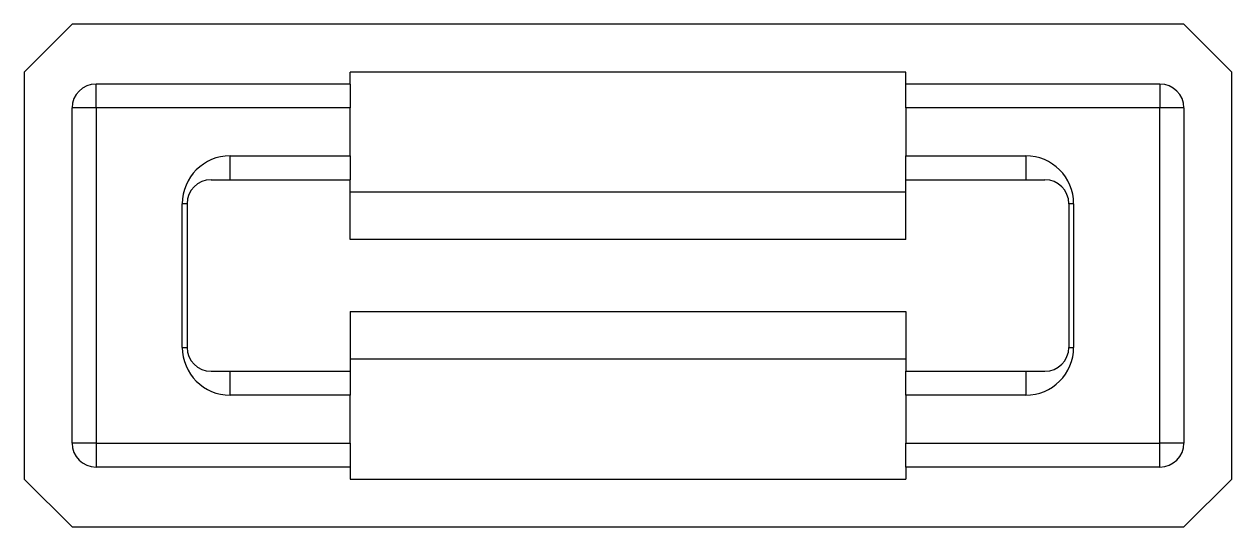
# Model space of a CAD drawing. Header units: millimetres. Extents: x 8.5 to 21.1, y 4.3 to 9.6.
import ezdxf

# ---------------------------------------------------------------- set-up
doc = ezdxf.new("R2010")
doc.units = ezdxf.units.MM

msp = doc.modelspace()

# ---------------------------------------------------------------- linework, layer by layer
at = {"color": 7, "linetype": 'Continuous', "lineweight": 25}
for p, q in [((9.023, 9.58), (8.523, 9.08)), ((20.623, 9.58), (9.023, 9.58)), ((21.123, 9.08), (20.623, 9.58)), ((8.523, 9.08), (8.523, 4.83)), ((17.723, 9.08), (11.923, 9.08)), ((11.923, 8.955), (11.923, 9.08)), ((17.723, 8.955), (17.723, 9.08)), ((21.123, 4.83), (21.123, 9.08)), ((11.923, 8.955), (9.273, 8.955)), ((9.273, 8.705), (9.273, 8.955)), ((11.923, 8.955), (11.923, 8.705)), ((20.373, 8.955), (17.723, 8.955)), ((17.723, 8.705), (17.723, 8.955)), ((20.373, 8.955), (20.373, 8.705)), ((9.023, 5.205), (9.023, 8.705)), ((9.273, 8.705), (9.023, 8.705)), ((11.923, 8.705), (9.273, 8.705)), ((9.273, 8.705), (9.273, 5.205)), ((11.923, 8.205), (11.923, 8.705)), ((20.373, 8.705), (17.723, 8.705)), ((17.723, 8.705), (17.723, 8.205)), ((20.623, 8.705), (20.373, 8.705)), ((20.373, 5.205), (20.373, 8.705)), ((20.623, 8.705), (20.623, 5.205)), ((10.673, 7.955), (10.673, 8.205)), ((10.673, 8.205), (11.923, 8.205)), ((11.923, 8.205), (11.923, 7.955)), ((17.723, 8.205), (18.973, 8.205)), ((17.723, 7.955), (17.723, 8.205)), ((18.973, 8.205), (18.973, 7.955)), ((10.473, 7.955), (11.923, 7.955)), ((11.923, 7.33), (11.923, 7.955)), ((17.723, 7.955), (19.173, 7.955)), ((17.723, 7.33), (17.723, 7.955)), ((11.923, 7.83), (17.723, 7.83)), ((10.173, 6.205), (10.173, 7.705)), ((10.223, 7.705), (10.173, 7.705)), ((10.223, 7.705), (10.223, 6.205)), ((19.423, 7.705), (19.423, 6.205)), ((19.473, 7.705), (19.423, 7.705)), ((19.473, 7.705), (19.473, 6.205)), ((17.723, 7.33), (11.923, 7.33)), ((11.923, 6.58), (17.723, 6.58)), ((11.923, 6.58), (11.923, 5.955)), ((17.723, 6.58), (17.723, 5.955)), ((10.173, 6.205), (10.223, 6.205)), ((19.423, 6.205), (19.473, 6.205)), ((17.723, 6.08), (11.923, 6.08)), ((10.473, 5.955), (11.923, 5.955)), ((10.673, 5.705), (10.673, 5.955)), ((11.923, 5.955), (11.923, 5.705)), ((17.723, 5.955), (19.173, 5.955)), ((17.723, 5.705), (17.723, 5.955)), ((18.973, 5.955), (18.973, 5.705)), ((11.923, 5.705), (10.673, 5.705)), ((11.923, 5.205), (11.923, 5.705)), ((18.973, 5.705), (17.723, 5.705)), ((17.723, 5.705), (17.723, 5.205)), ((9.273, 5.205), (9.023, 5.205)), ((9.273, 5.205), (9.273, 4.955)), ((9.273, 5.205), (11.923, 5.205)), ((11.923, 5.205), (11.923, 4.955)), ((17.723, 5.205), (20.373, 5.205)), ((17.723, 4.955), (17.723, 5.205)), ((20.623, 5.205), (20.373, 5.205)), ((20.373, 4.955), (20.373, 5.205)), ((11.923, 4.955), (9.273, 4.955)), ((11.923, 4.955), (11.923, 4.83)), ((20.373, 4.955), (17.723, 4.955)), ((17.723, 4.955), (17.723, 4.83)), ((8.523, 4.83), (9.023, 4.33)), ((11.923, 4.83), (17.723, 4.83)), ((20.623, 4.33), (21.123, 4.83)), ((9.023, 4.33), (20.623, 4.33))]:
    msp.add_line(p, q, dxfattribs=at)
for centre, radius, start, end in [((9.273, 8.705), 0.25, 90, 180), ((20.373, 8.705), 0.25, 0, 90), ((10.673, 7.705), 0.5, 90, 180), ((18.973, 7.705), 0.5, 0, 90), ((10.473, 7.705), 0.25, 90, 180), ((19.173, 7.705), 0.25, 0, 90), ((10.673, 6.205), 0.5, 180, 270), ((10.473, 6.205), 0.25, 180, 270), ((18.973, 6.205), 0.5, 270, 0), ((19.173, 6.205), 0.25, 270, 0), ((9.273, 5.205), 0.25, 180, 270), ((20.373, 5.205), 0.25, 270, 0)]:
    msp.add_arc(centre, radius, start, end, dxfattribs=at)

doc.saveas('drawing.dxf')
